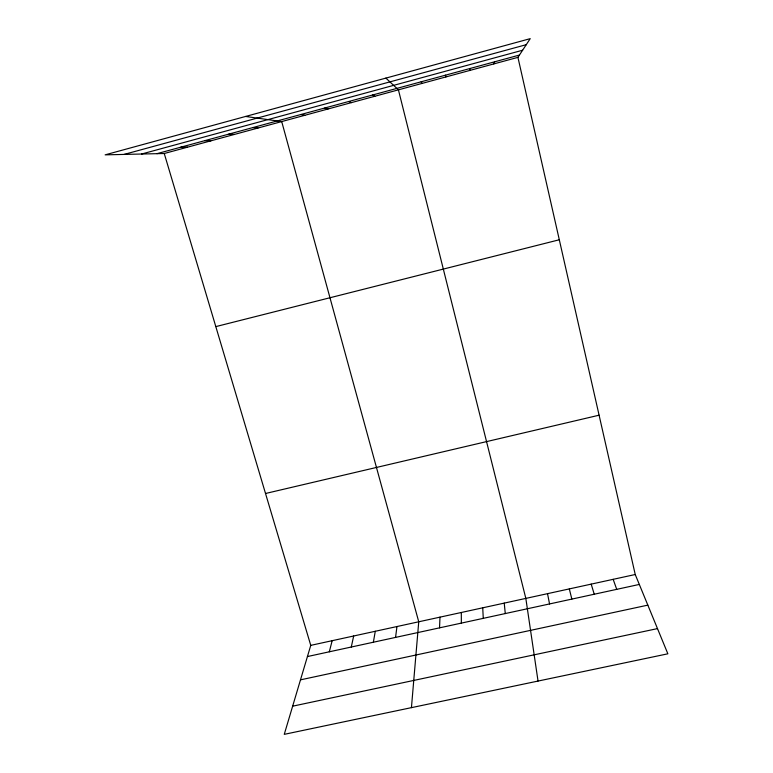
<?xml version="1.0" encoding="UTF-8"?>
<svg xmlns="http://www.w3.org/2000/svg" width="773" height="773" viewBox="0 0 773 773"><rect width="100%" height="100%" fill="white"/><g stroke="black" fill="none" stroke-linecap="round" stroke-linejoin="round"><path stroke-width="1.16" d="M439.547 627.85L439.982 617.144M411.439 707.643L418.744 621.782L281.71 121.574L245.611 116.452M395.554 637.406L396.964 626.545M469.791 70.449L470.061 68.497M373.369 642.228L375.272 631.28M351.29 647.03L353.667 635.995M329.308 651.803L332.168 640.691M164.253 153.508L310.756 645.368L284.261 734.35L667.862 653.803L635.232 574.513L517.929 57.357L530.22 38.65L105.138 154.851L164.253 153.508L517.929 57.357M493.802 63.917L494.691 61.792M124.086 154.416L526.258 44.679M141.604 154.02L522.616 50.226M156.938 153.672L519.437 55.057M215.812 326.612L559.304 239.765M265.516 493.493L599.094 415.198M310.756 645.368L635.232 574.513M307.422 656.557L639.319 584.436M300.484 679.854L647.832 605.133M292.648 706.184L657.494 628.604M180.766 147.189L187.52 147.179M204.71 140.676L210.903 140.821M228.769 134.135L234.393 134.444M252.945 127.555L257.989 128.028M300.948 114.501L304.833 115.293M324.757 108.017L328.071 108.974M348.681 101.514L351.406 102.625M372.721 94.973L374.866 96.258M385.891 78.102L398.424 89.852L525.833 598.399L538.037 681.061M421.159 81.793L422.097 83.416M613.163 579.335L616.728 589.345M591.19 584.127L594.244 594.234M569.315 588.91L571.846 599.094M547.526 593.664L549.555 603.945M445.548 75.165L445.886 76.942M504.238 603.114L505.271 613.569M482.729 607.81L483.27 618.352M461.307 612.487L461.355 623.106"/></g></svg>
